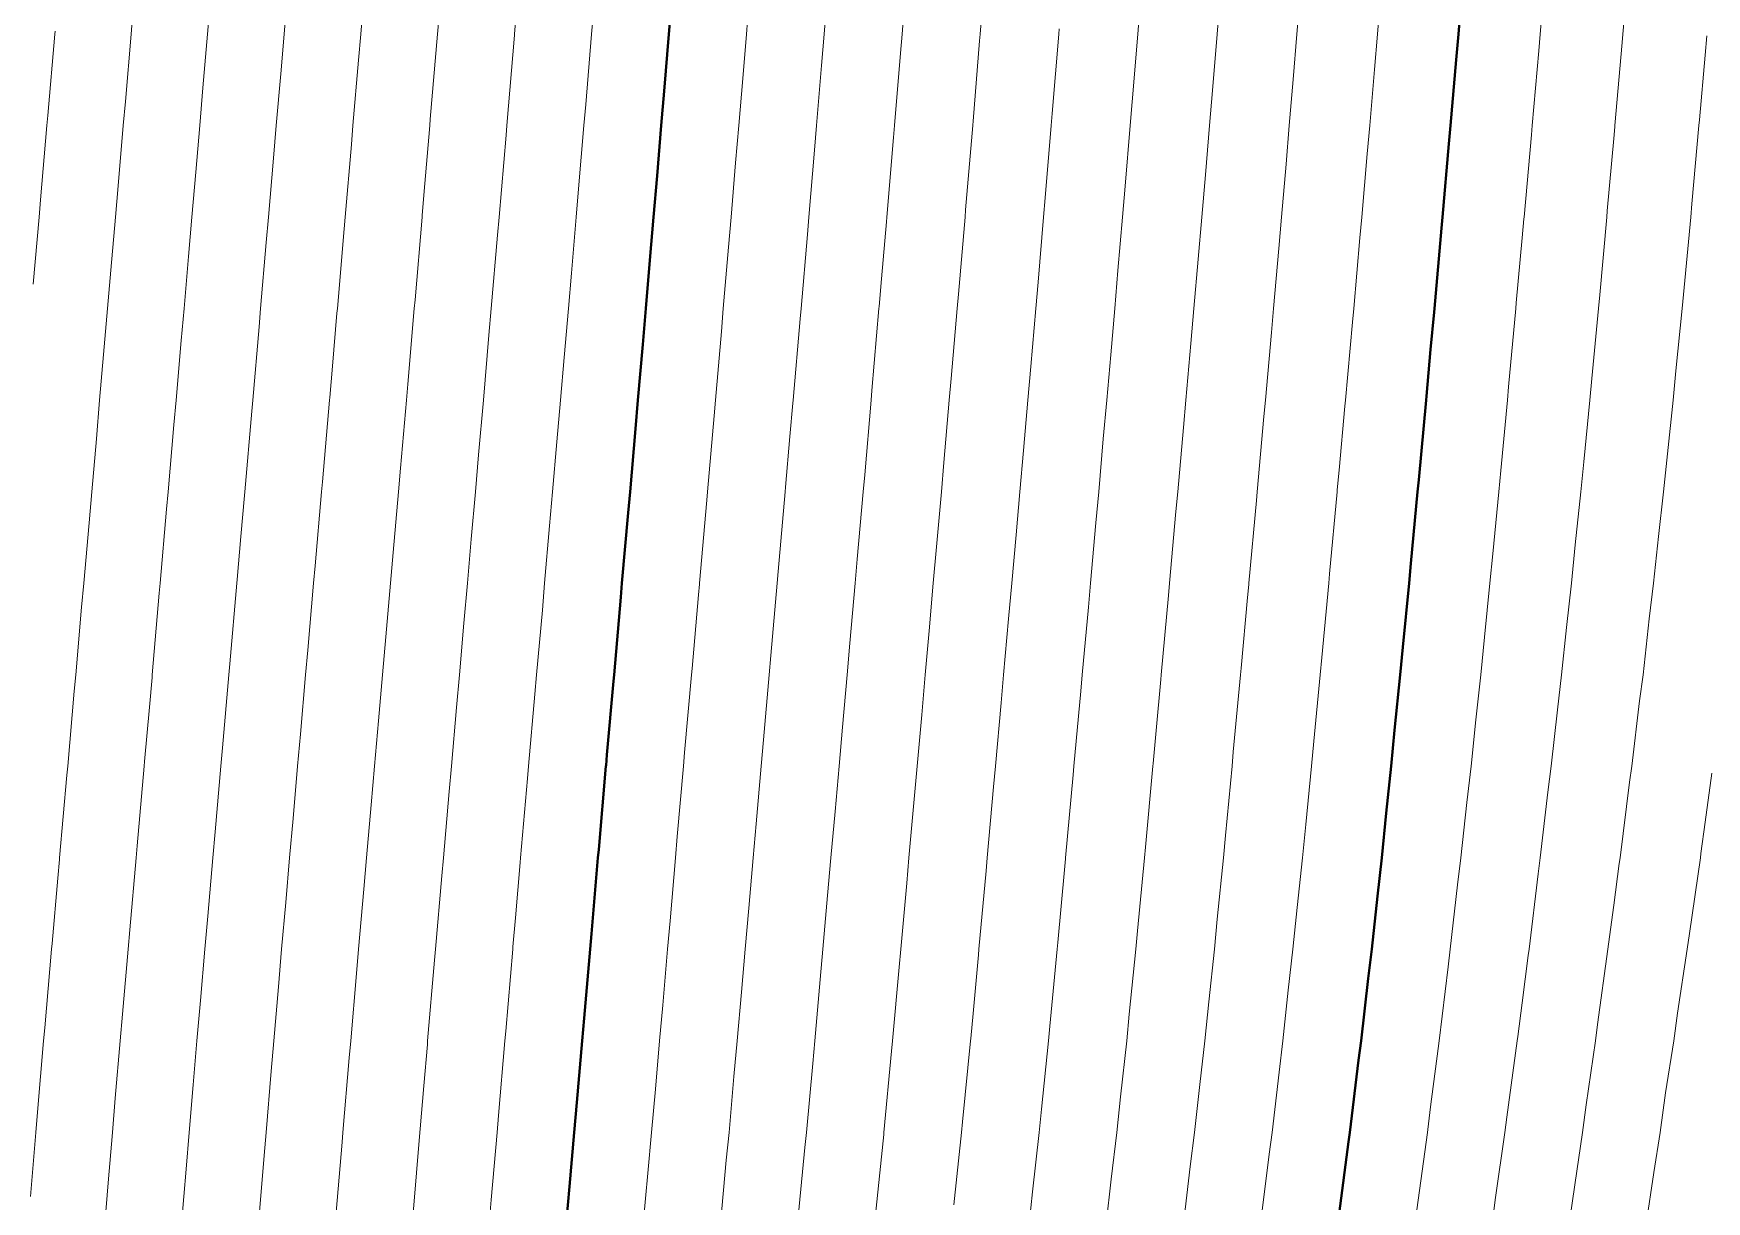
# Model space of a CAD drawing. Extents: x 2799052 to 2815686, y 1319509 to 1336143.
# Drawn here: x 2807475.63 to 2807493.91, y 1327818.89 to 1327831.65 of the extents above; entities that cross this region are included whole.
import ezdxf

# ---------------------------------------------------------------- set-up
doc = ezdxf.new("R2010")
doc.units = 0
doc.header["$LTSCALE"] = 0.5
doc.header["$MEASUREMENT"] = 0
doc.layers.add('C-Road-Asph-Hach-Bdry', color=64, linetype='Continuous', lineweight=25, plot=False)
doc.layers.add('C-Topo-Cont-10th', color=8, linetype='Continuous', lineweight=13)
doc.layers.add('C-TOPO-CONT-1FT', color=7, linetype='Continuous', lineweight=40)
doc.layers.add('C-TOPO-USER', color=40, linetype='Continuous')

msp = doc.modelspace()

# ---------------------------------------------------------------- linework, layer by layer
at = {"layer": 'C-Road-Asph-Hach-Bdry'}
msp.add_circle((2807368.688, 1327825.522), 8317.007, dxfattribs=at)
at = {"layer": 'C-Topo-Cont-10th'}
for points, elevation in [([(2807486.042, 1327832.497), (2807485.973, 1327831.644), (2807485.967, 1327831.571), (2807485.895, 1327830.692), (2807485.891, 1327830.647), (2807485.891, 1327830.644), (2807485.814, 1327829.724), (2807485.808, 1327829.644), (2807485.736, 1327828.803), (2807485.723, 1327828.644), (2807485.657, 1327827.882), (2807485.636, 1327827.644), (2807485.577, 1327826.962), (2807485.549, 1327826.644), (2807485.496, 1327826.042), (2807485.461, 1327825.644), (2807485.415, 1327825.123), (2807485.373, 1327824.644), (2807485.334, 1327824.205), (2807485.284, 1327823.644), (2807485.252, 1327823.286), (2807485.195, 1327822.644), (2807485.17, 1327822.368), (2807485.106, 1327821.644), (2807485.088, 1327821.45), (2807485.016, 1327820.644), (2807485.005, 1327820.533), (2807484.922, 1327819.644), (2807484.92, 1327819.619), (2807484.895, 1327819.376), (2807484.827, 1327818.712)], 8298.6), ([(2807485.177, 1327832.362), (2807485.119, 1327831.644), (2807485.102, 1327831.437), (2807485.036, 1327830.644), (2807485.025, 1327830.513), (2807484.953, 1327829.644), (2807484.948, 1327829.591), (2807484.895, 1327828.969), (2807484.87, 1327828.669), (2807484.867, 1327828.644), (2807484.79, 1327827.748), (2807484.781, 1327827.644), (2807484.711, 1327826.828), (2807484.695, 1327826.644), (2807484.63, 1327825.908), (2807484.607, 1327825.644), (2807484.549, 1327824.989), (2807484.519, 1327824.644), (2807484.468, 1327824.07), (2807484.431, 1327823.644), (2807484.387, 1327823.151), (2807484.343, 1327822.644), (2807484.306, 1327822.232), (2807484.255, 1327821.644), (2807484.225, 1327821.314), (2807484.166, 1327820.644), (2807484.143, 1327820.396), (2807484.075, 1327819.644), (2807484.058, 1327819.48), (2807483.978, 1327818.644)], 8298.7), ([(2807492.154, 1327832.384), (2807492.092, 1327831.644), (2807492.076, 1327831.462), (2807492.005, 1327830.644), (2807491.996, 1327830.543), (2807491.916, 1327829.644), (2807491.914, 1327829.625), (2807491.895, 1327829.416), (2807491.831, 1327828.707), (2807491.826, 1327828.644), (2807491.747, 1327827.791), (2807491.734, 1327827.644), (2807491.662, 1327826.877), (2807491.64, 1327826.644), (2807491.573, 1327825.965), (2807491.543, 1327825.644), (2807491.482, 1327825.056), (2807491.442, 1327824.644), (2807491.388, 1327824.151), (2807491.337, 1327823.644), (2807491.291, 1327823.248), (2807491.226, 1327822.644), (2807491.19, 1327822.348), (2807491.11, 1327821.644), (2807491.086, 1327821.453), (2807490.988, 1327820.644), (2807490.977, 1327820.562), (2807490.895, 1327819.922), (2807490.863, 1327819.675), (2807490.859, 1327819.644), (2807490.743, 1327818.796)], 8297.9), ([(2807493.068, 1327832.471), (2807492.996, 1327831.644), (2807492.988, 1327831.551), (2807492.908, 1327830.644), (2807492.907, 1327830.632), (2807492.895, 1327830.502), (2807492.825, 1327829.713), (2807492.819, 1327829.644), (2807492.742, 1327828.796), (2807492.728, 1327828.644), (2807492.657, 1327827.882), (2807492.634, 1327827.644), (2807492.568, 1327826.971), (2807492.537, 1327826.644), (2807492.475, 1327826.063), (2807492.434, 1327825.644), (2807492.38, 1327825.159), (2807492.326, 1327824.644), (2807492.28, 1327824.259), (2807492.212, 1327823.644), (2807492.177, 1327823.362), (2807492.093, 1327822.644), (2807492.07, 1327822.469), (2807491.97, 1327821.644), (2807491.961, 1327821.578), (2807491.895, 1327821.061), (2807491.847, 1327820.691), (2807491.842, 1327820.644), (2807491.729, 1327819.81), (2807491.707, 1327819.644), (2807491.605, 1327818.933), (2807491.566, 1327818.644)], 8297.8), ([(2807478.408, 1327832.13), (2807478.367, 1327831.644), (2807478.33, 1327831.208), (2807478.282, 1327830.644), (2807478.252, 1327830.287), (2807478.197, 1327829.644), (2807478.173, 1327829.366), (2807478.111, 1327828.644), (2807478.094, 1327828.445), (2807478.025, 1327827.644), (2807478.014, 1327827.524), (2807477.938, 1327826.644), (2807477.934, 1327826.604), (2807477.895, 1327826.154), (2807477.854, 1327825.684), (2807477.851, 1327825.644), (2807477.774, 1327824.765), (2807477.763, 1327824.644), (2807477.693, 1327823.845), (2807477.676, 1327823.644), (2807477.613, 1327822.926), (2807477.588, 1327822.644), (2807477.533, 1327822.006), (2807477.501, 1327821.644), (2807477.453, 1327821.086), (2807477.415, 1327820.644), (2807477.374, 1327820.165), (2807477.33, 1327819.644), (2807477.297, 1327819.242), (2807477.248, 1327818.644)], 8299.5), ([(2807479.258, 1327832.281), (2807479.205, 1327831.644), (2807479.181, 1327831.358), (2807479.12, 1327830.644), (2807479.103, 1327830.436), (2807479.035, 1327829.644), (2807479.024, 1327829.515), (2807478.949, 1327828.644), (2807478.945, 1327828.594), (2807478.895, 1327828.016), (2807478.866, 1327827.673), (2807478.863, 1327827.644), (2807478.786, 1327826.753), (2807478.776, 1327826.644), (2807478.706, 1327825.833), (2807478.689, 1327825.644), (2807478.626, 1327824.913), (2807478.602, 1327824.644), (2807478.545, 1327823.994), (2807478.514, 1327823.644), (2807478.465, 1327823.074), (2807478.427, 1327822.644), (2807478.385, 1327822.154), (2807478.34, 1327821.644), (2807478.305, 1327821.234), (2807478.254, 1327820.644), (2807478.226, 1327820.313), (2807478.17, 1327819.644), (2807478.149, 1327819.39), (2807478.087, 1327818.644)], 8299.4), ([(2807484.314, 1327832.225), (2807484.267, 1327831.644), (2807484.239, 1327831.3), (2807484.185, 1327830.644), (2807484.162, 1327830.376), (2807484.101, 1327829.644), (2807484.085, 1327829.454), (2807484.016, 1327828.644), (2807484.006, 1327828.533), (2807483.93, 1327827.644), (2807483.927, 1327827.612), (2807483.895, 1327827.247), (2807483.847, 1327826.692), (2807483.843, 1327826.644), (2807483.767, 1327825.772), (2807483.755, 1327825.644), (2807483.686, 1327824.853), (2807483.668, 1327824.644), (2807483.605, 1327823.933), (2807483.58, 1327823.644), (2807483.525, 1327823.014), (2807483.492, 1327822.644), (2807483.444, 1327822.094), (2807483.405, 1327821.644), (2807483.364, 1327821.175), (2807483.317, 1327820.644), (2807483.282, 1327820.256), (2807483.229, 1327819.644), (2807483.199, 1327819.339), (2807483.135, 1327818.644)], 8298.8), ([(2807490.357, 1327832.182), (2807490.313, 1327831.644), (2807490.28, 1327831.258), (2807490.229, 1327830.644), (2807490.202, 1327830.336), (2807490.143, 1327829.644), (2807490.123, 1327829.416), (2807490.055, 1327828.644), (2807490.041, 1327828.497), (2807489.965, 1327827.644), (2807489.959, 1327827.58), (2807489.895, 1327826.879), (2807489.875, 1327826.663), (2807489.874, 1327826.644), (2807489.791, 1327825.747), (2807489.782, 1327825.644), (2807489.706, 1327824.833), (2807489.688, 1327824.644), (2807489.619, 1327823.92), (2807489.593, 1327823.644), (2807489.53, 1327823.009), (2807489.495, 1327822.644), (2807489.437, 1327822.102), (2807489.391, 1327821.644), (2807489.34, 1327821.198), (2807489.281, 1327820.644), (2807489.239, 1327820.3), (2807489.163, 1327819.644), (2807489.132, 1327819.407), (2807489.037, 1327818.644)], 8298.1), ([(2807477.559, 1327831.979), (2807477.531, 1327831.644), (2807477.481, 1327831.058), (2807477.446, 1327830.644), (2807477.402, 1327830.136), (2807477.36, 1327829.644), (2807477.323, 1327829.215), (2807477.274, 1327828.644), (2807477.244, 1327828.295), (2807477.188, 1327827.644), (2807477.164, 1327827.374), (2807477.101, 1327826.644), (2807477.084, 1327826.454), (2807477.014, 1327825.644), (2807477.004, 1327825.535), (2807476.926, 1327824.644), (2807476.924, 1327824.615), (2807476.895, 1327824.291), (2807476.843, 1327823.696), (2807476.838, 1327823.644), (2807476.762, 1327822.776), (2807476.751, 1327822.644), (2807476.682, 1327821.857), (2807476.663, 1327821.644), (2807476.602, 1327820.937), (2807476.576, 1327820.644), (2807476.523, 1327820.016), (2807476.491, 1327819.644), (2807476.446, 1327819.093), (2807476.409, 1327818.644)], 8299.6), ([(2807482.292, 1327818.644), (2807482.342, 1327819.197), (2807482.383, 1327819.644), (2807482.424, 1327820.115), (2807482.47, 1327820.644), (2807482.504, 1327821.035), (2807482.557, 1327821.644), (2807482.584, 1327821.955), (2807482.644, 1327822.644), (2807482.664, 1327822.875), (2807482.731, 1327823.644), (2807482.744, 1327823.794), (2807482.819, 1327824.644), (2807482.825, 1327824.714), (2807482.895, 1327825.517), (2807482.905, 1327825.633), (2807482.906, 1327825.644), (2807482.986, 1327826.553), (2807482.994, 1327826.644), (2807483.066, 1327827.473), (2807483.08, 1327827.644), (2807483.145, 1327828.394), (2807483.166, 1327828.644), (2807483.224, 1327829.315), (2807483.251, 1327829.644), (2807483.301, 1327830.237), (2807483.335, 1327830.644), (2807483.378, 1327831.16), (2807483.418, 1327831.644), (2807483.454, 1327832.085)], 8298.9), ([(2807488.587, 1327831.952), (2807488.562, 1327831.644), (2807488.511, 1327831.028), (2807488.479, 1327830.644), (2807488.434, 1327830.105), (2807488.395, 1327829.644), (2807488.355, 1327829.183), (2807488.309, 1327828.644), (2807488.275, 1327828.263), (2807488.221, 1327827.644), (2807488.194, 1327827.344), (2807488.132, 1327826.644), (2807488.112, 1327826.426), (2807488.042, 1327825.644), (2807488.03, 1327825.509), (2807487.951, 1327824.644), (2807487.946, 1327824.592), (2807487.895, 1327824.034), (2807487.862, 1327823.676), (2807487.859, 1327823.644), (2807487.778, 1327822.761), (2807487.767, 1327822.644), (2807487.691, 1327821.847), (2807487.673, 1327821.644), (2807487.602, 1327820.937), (2807487.574, 1327820.644), (2807487.507, 1327820.032), (2807487.467, 1327819.644), (2807487.406, 1327819.133), (2807487.35, 1327818.644)], 8298.3), ([(2807489.469, 1327832.07), (2807489.434, 1327831.644), (2807489.393, 1327831.146), (2807489.351, 1327830.644), (2807489.316, 1327830.223), (2807489.266, 1327829.644), (2807489.236, 1327829.302), (2807489.179, 1327828.644), (2807489.156, 1327828.383), (2807489.091, 1327827.644), (2807489.074, 1327827.464), (2807489.001, 1327826.644), (2807488.992, 1327826.547), (2807488.909, 1327825.644), (2807488.908, 1327825.63), (2807488.895, 1327825.489), (2807488.824, 1327824.715), (2807488.818, 1327824.644), (2807488.739, 1327823.8), (2807488.725, 1327823.644), (2807488.652, 1327822.886), (2807488.63, 1327822.644), (2807488.563, 1327821.975), (2807488.532, 1327821.644), (2807488.47, 1327821.069), (2807488.427, 1327820.644), (2807488.372, 1327820.167), (2807488.315, 1327819.644), (2807488.268, 1327819.271), (2807488.193, 1327818.644)], 8298.2), ([(2807476.711, 1327831.827), (2807476.696, 1327831.644), (2807476.633, 1327830.906), (2807476.61, 1327830.644), (2807476.554, 1327829.985), (2807476.525, 1327829.644), (2807476.475, 1327829.064), (2807476.439, 1327828.644), (2807476.395, 1327828.143), (2807476.352, 1327827.644), (2807476.316, 1327827.223), (2807476.265, 1327826.644), (2807476.236, 1327826.303), (2807476.178, 1327825.644), (2807476.155, 1327825.383), (2807476.09, 1327824.644), (2807476.075, 1327824.464), (2807476.003, 1327823.644), (2807475.994, 1327823.545), (2807475.914, 1327822.644), (2807475.913, 1327822.626), (2807475.895, 1327822.423), (2807475.832, 1327821.707), (2807475.827, 1327821.644), (2807475.752, 1327820.787), (2807475.739, 1327820.644), (2807475.673, 1327819.866), (2807475.653, 1327819.644), (2807475.595, 1327818.943)], 8299.7), ([(2807480.057, 1327831.805), (2807480.043, 1327831.644), (2807479.965, 1327830.714), (2807479.959, 1327830.644), (2807479.895, 1327829.885), (2807479.876, 1327829.662), (2807479.875, 1327829.644), (2807479.798, 1327828.741), (2807479.789, 1327828.644), (2807479.718, 1327827.82), (2807479.703, 1327827.644), (2807479.639, 1327826.9), (2807479.616, 1327826.644), (2807479.559, 1327825.98), (2807479.529, 1327825.644), (2807479.479, 1327825.06), (2807479.442, 1327824.644), (2807479.398, 1327824.141), (2807479.355, 1327823.644), (2807479.318, 1327823.221), (2807479.267, 1327822.644), (2807479.238, 1327822.301), (2807479.18, 1327821.644), (2807479.158, 1327821.381), (2807479.095, 1327820.644), (2807479.079, 1327820.46), (2807479.01, 1327819.644), (2807479.001, 1327819.537), (2807478.927, 1327818.644)], 8299.3), ([(2807480.895, 1327831.777), (2807480.884, 1327831.644), (2807480.883, 1327831.632), (2807480.801, 1327830.644), (2807480.792, 1327830.54), (2807480.716, 1327829.644), (2807480.699, 1327829.448), (2807480.631, 1327828.644), (2807480.606, 1327828.354), (2807480.545, 1327827.644), (2807480.493, 1327827.046), (2807480.458, 1327826.644), (2807480.413, 1327826.126), (2807480.371, 1327825.644), (2807480.333, 1327825.206), (2807480.284, 1327824.644), (2807480.252, 1327824.286), (2807480.196, 1327823.644), (2807480.172, 1327823.367), (2807480.109, 1327822.644), (2807480.092, 1327822.447), (2807480.022, 1327821.644), (2807480.012, 1327821.526), (2807479.936, 1327820.644), (2807479.933, 1327820.605), (2807479.895, 1327820.154), (2807479.855, 1327819.683), (2807479.852, 1327819.644), (2807479.777, 1327818.761)], 8299.2), ([(2807481.74, 1327831.799), (2807481.727, 1327831.644), (2807481.663, 1327830.876), (2807481.643, 1327830.644), (2807481.585, 1327829.953), (2807481.559, 1327829.644), (2807481.507, 1327829.031), (2807481.474, 1327828.644), (2807481.428, 1327828.11), (2807481.388, 1327827.644), (2807481.349, 1327827.19), (2807481.301, 1327826.644), (2807481.269, 1327826.27), (2807481.214, 1327825.644), (2807481.189, 1327825.35), (2807481.127, 1327824.644), (2807481.108, 1327824.43), (2807481.039, 1327823.644), (2807481.028, 1327823.511), (2807480.952, 1327822.644), (2807480.948, 1327822.591), (2807480.895, 1327821.987), (2807480.868, 1327821.671), (2807480.865, 1327821.644), (2807480.789, 1327820.75), (2807480.78, 1327820.644), (2807480.71, 1327819.828), (2807480.695, 1327819.644), (2807480.631, 1327818.908), (2807480.609, 1327818.644)], 8299.1), ([(2807487.709, 1327831.829), (2807487.694, 1327831.644), (2807487.634, 1327830.905), (2807487.612, 1327830.644), (2807487.557, 1327829.982), (2807487.528, 1327829.644), (2807487.478, 1327829.06), (2807487.443, 1327828.644), (2807487.399, 1327828.14), (2807487.356, 1327827.644), (2807487.318, 1327827.22), (2807487.268, 1327826.644), (2807487.237, 1327826.302), (2807487.178, 1327825.644), (2807487.155, 1327825.384), (2807487.089, 1327824.644), (2807487.072, 1327824.466), (2807486.998, 1327823.644), (2807486.989, 1327823.549), (2807486.907, 1327822.644), (2807486.906, 1327822.633), (2807486.895, 1327822.514), (2807486.822, 1327821.717), (2807486.815, 1327821.644), (2807486.735, 1327820.804), (2807486.72, 1327820.644), (2807486.643, 1327819.896), (2807486.619, 1327819.644), (2807486.545, 1327818.994), (2807486.507, 1327818.644)], 8298.4), ([(2807475.865, 1327831.674), (2807475.862, 1327831.644), (2807475.786, 1327830.753), (2807475.776, 1327830.644), (2807475.707, 1327829.832), (2807475.69, 1327829.644), (2807475.627, 1327828.911)], 8299.8), ([(2807486.836, 1327831.702), (2807486.832, 1327831.644), (2807486.761, 1327830.778), (2807486.75, 1327830.644), (2807486.684, 1327829.855), (2807486.666, 1327829.644), (2807486.606, 1327828.933), (2807486.581, 1327828.644), (2807486.526, 1327828.012), (2807486.494, 1327827.644), (2807486.446, 1327827.093), (2807486.407, 1327826.644), (2807486.365, 1327826.174), (2807486.318, 1327825.644), (2807486.283, 1327825.255), (2807486.229, 1327824.644), (2807486.202, 1327824.337), (2807486.14, 1327823.644), (2807486.119, 1327823.419), (2807486.05, 1327822.644), (2807486.037, 1327822.502), (2807485.96, 1327821.644), (2807485.954, 1327821.585), (2807485.895, 1327820.944), (2807485.87, 1327820.669), (2807485.867, 1327820.644), (2807485.781, 1327819.758), (2807485.77, 1327819.644), (2807485.685, 1327818.854)], 8298.5), ([(2807493.914, 1327831.625), (2807493.895, 1327831.415), (2807493.833, 1327830.706), (2807493.827, 1327830.644), (2807493.75, 1327829.789), (2807493.737, 1327829.644), (2807493.664, 1327828.875), (2807493.643, 1327828.644), (2807493.575, 1327827.964), (2807493.544, 1327827.644), (2807493.482, 1327827.057), (2807493.441, 1327826.644), (2807493.385, 1327826.153), (2807493.332, 1327825.644), (2807493.284, 1327825.254), (2807493.216, 1327824.644), (2807493.179, 1327824.36), (2807493.093, 1327823.644), (2807493.069, 1327823.469), (2807492.965, 1327822.644), (2807492.956, 1327822.583), (2807492.895, 1327822.127), (2807492.838, 1327821.7), (2807492.831, 1327821.644), (2807492.718, 1327820.821), (2807492.695, 1327820.644), (2807492.595, 1327819.944), (2807492.555, 1327819.644), (2807492.469, 1327819.07), (2807492.408, 1327818.644)], 8297.7), ([(2807493.969, 1327823.57), (2807493.895, 1327823.032), (2807493.848, 1327822.691), (2807493.842, 1327822.644), (2807493.722, 1327821.817), (2807493.699, 1327821.644), (2807493.593, 1327820.946), (2807493.551, 1327820.644), (2807493.463, 1327820.076), (2807493.402, 1327819.644), (2807493.333, 1327819.205), (2807493.25, 1327818.644)], 8297.6)]:
    msp.add_lwpolyline(points, dxfattribs=dict(at, elevation=elevation))
at = {"layer": 'C-TOPO-CONT-1FT'}
for points, elevation in [([(2807491.251, 1327832.287), (2807491.198, 1327831.644), (2807491.174, 1327831.364), (2807491.113, 1327830.644), (2807491.095, 1327830.443), (2807491.026, 1327829.644), (2807491.015, 1327829.524), (2807490.936, 1327828.644), (2807490.933, 1327828.606), (2807490.895, 1327828.196), (2807490.849, 1327827.689), (2807490.845, 1327827.644), (2807490.765, 1327826.774), (2807490.753, 1327826.644), (2807490.679, 1327825.86), (2807490.659, 1327825.644), (2807490.592, 1327824.947), (2807490.563, 1327824.644), (2807490.502, 1327824.037), (2807490.464, 1327823.644), (2807490.409, 1327823.13), (2807490.361, 1327822.644), (2807490.313, 1327822.226), (2807490.251, 1327821.644), (2807490.212, 1327821.326), (2807490.135, 1327820.644), (2807490.107, 1327820.432), (2807490.011, 1327819.644), (2807489.997, 1327819.541), (2807489.895, 1327818.758)], 8298), ([(2807482.596, 1327831.943), (2807482.571, 1327831.644), (2807482.52, 1327831.019), (2807482.488, 1327830.644), (2807482.442, 1327830.096), (2807482.404, 1327829.644), (2807482.364, 1327829.174), (2807482.319, 1327828.644), (2807482.286, 1327828.253), (2807482.233, 1327827.644), (2807482.206, 1327827.332), (2807482.147, 1327826.644), (2807482.126, 1327826.412), (2807482.059, 1327825.644), (2807482.046, 1327825.493), (2807481.972, 1327824.644), (2807481.966, 1327824.573), (2807481.895, 1327823.768), (2807481.885, 1327823.654), (2807481.884, 1327823.644), (2807481.805, 1327822.734), (2807481.797, 1327822.644), (2807481.725, 1327821.814), (2807481.71, 1327821.644), (2807481.646, 1327820.893), (2807481.624, 1327820.644), (2807481.566, 1327819.972), (2807481.538, 1327819.644), (2807481.486, 1327819.053), (2807481.45, 1327818.644)], 8299)]:
    msp.add_lwpolyline(points, dxfattribs=dict(at, elevation=elevation))
at = {"layer": 'C-TOPO-USER'}
for points, elevation in [([(2807491.251, 1327832.287), (2807491.198, 1327831.644), (2807491.174, 1327831.364), (2807491.113, 1327830.644), (2807491.095, 1327830.443), (2807491.026, 1327829.644), (2807491.015, 1327829.524), (2807490.936, 1327828.644), (2807490.933, 1327828.606), (2807490.895, 1327828.196), (2807490.849, 1327827.689), (2807490.845, 1327827.644), (2807490.765, 1327826.774), (2807490.753, 1327826.644), (2807490.679, 1327825.86), (2807490.659, 1327825.644), (2807490.592, 1327824.947), (2807490.563, 1327824.644), (2807490.502, 1327824.037), (2807490.464, 1327823.644), (2807490.409, 1327823.13), (2807490.361, 1327822.644), (2807490.313, 1327822.226), (2807490.251, 1327821.644), (2807490.212, 1327821.326), (2807490.135, 1327820.644), (2807490.107, 1327820.432), (2807490.011, 1327819.644), (2807489.997, 1327819.541), (2807489.895, 1327818.758)], 8298), ([(2807482.596, 1327831.943), (2807482.571, 1327831.644), (2807482.52, 1327831.019), (2807482.488, 1327830.644), (2807482.442, 1327830.096), (2807482.404, 1327829.644), (2807482.364, 1327829.174), (2807482.319, 1327828.644), (2807482.286, 1327828.253), (2807482.233, 1327827.644), (2807482.206, 1327827.332), (2807482.147, 1327826.644), (2807482.126, 1327826.412), (2807482.059, 1327825.644), (2807482.046, 1327825.493), (2807481.972, 1327824.644), (2807481.966, 1327824.573), (2807481.895, 1327823.768), (2807481.885, 1327823.654), (2807481.884, 1327823.644), (2807481.805, 1327822.734), (2807481.797, 1327822.644), (2807481.725, 1327821.814), (2807481.71, 1327821.644), (2807481.646, 1327820.893), (2807481.624, 1327820.644), (2807481.566, 1327819.972), (2807481.538, 1327819.644), (2807481.486, 1327819.053), (2807481.45, 1327818.644)], 8299)]:
    msp.add_lwpolyline(points, dxfattribs=dict(at, elevation=elevation))

doc.saveas('drawing.dxf')
